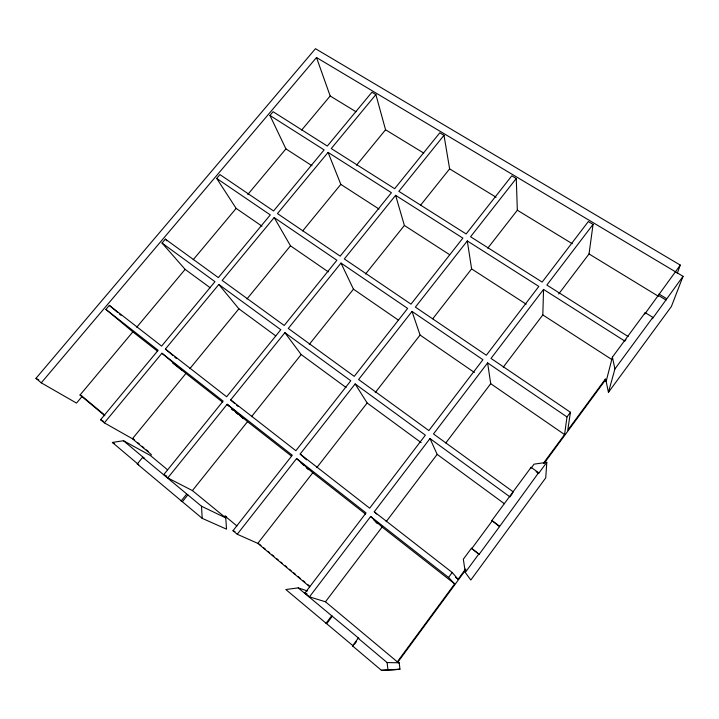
<?xml version="1.0" encoding="UTF-8"?>
<svg xmlns="http://www.w3.org/2000/svg" width="719" height="719" viewBox="0 0 719 719"><rect width="100%" height="100%" fill="white"/><g stroke="black" fill="none" stroke-linecap="round" stroke-linejoin="round"><path stroke-width="1.08" d="M503.273 367.13L542.818 314.931L543.555 289.415L624.82 341.085L625.934 339.575M536.113 471.691L538.603 473.47L538.63 472.698L531.107 467.35L491.895 520.511L499.507 526.641L479.088 554.403L471.421 548.264L463.342 559.22L465.283 572.432L470.801 580.035L545.73 477.865L546.808 462.308L534.046 464.159L531.116 468.132L531.107 467.35M558.708 293.963L589.023 253.951L593.067 224.391L588.322 221.551L542.144 282.082L470.568 236.758L516.269 178.492L511.802 175.822L466.137 233.954L398.838 191.335L444 135.307L439.803 132.799L394.659 188.693L331.261 148.545L375.884 94.602L371.921 92.23L327.325 146.056L273.094 111.715L269.94 115.444L285.919 148.887L311.983 165.73M543.384 463.333L564.568 434.555L566.994 416.939L570.437 412.275L491.014 358.413L543.555 289.415M570.437 412.275L567.767 430.196L605.362 379.111L606.53 379.875M544.058 463.422L604.985 380.612L605.362 379.111M683.05 276.321L671.384 306.519L608.436 392.358L606.144 381.367L612.408 357.136L645.231 312.648L652.861 317.376L652.394 318.715L683.05 276.321L316.504 57.538L41.262 382.832L35.95 378.347L315.47 48.694L680.291 265.113L677.244 273.364M608.436 392.358L614.925 368.955L652.861 317.376M645.231 312.648L644.79 314.005L680.291 265.113M269.94 115.444L324.134 149.903L273.562 210.955L219.924 174.582L216.689 178.411L270.281 214.909L218.333 277.615L165.352 239.121L162.036 243.049L214.972 281.677L161.595 346.1L109.324 305.386L105.909 309.422L158.135 350.279L100.606 419.716L104.345 422.853L161.928 353.245L223.124 401.121L163.797 474.594L167.779 477.928L227.159 404.276L292.291 455.226L233.001 530.694L237.243 534.253L296.588 458.587L366.052 512.926L304.919 593.067L309.449 596.869L370.636 516.512L448.548 577.456L454.687 583.873L397.319 661.831L399.198 662.792L399.962 669.173L393.976 669.892L381.403 670.306L352.499 645.878L358.179 638.265L358.889 638.373L298.178 587.881L285.82 589.526L353.227 645.959L352.499 645.878M455.424 577.195L458.084 579.262L465.624 569.017M398.074 661.857L465.867 569.7M465.283 572.432L478.872 553.954L471.421 548.264M499.507 526.641L538.63 472.698M538.603 473.47L546.808 462.308M448.548 577.456L452.215 572.495L374.257 511.766L429.998 438.554L509.924 496.865L512.296 493.656M471.664 548.741L492.057 521.095M354.485 644.269L356.372 641.743M326.759 623.589L332.394 616.129M325.932 623.427L331.585 615.931M309.449 596.869L325.464 601.785L382.104 527.045L370.636 516.512M386.121 521.733L437.161 454.372L429.998 438.554M445.789 442.994L490.718 383.694L487.608 362.888L566.994 416.939M487.608 362.888L433.503 433.943L513.483 492.048M593.067 224.391L546.862 285.066L628.163 336.546M237.243 534.253L257.797 543.375L312.792 472.778L296.588 458.587M316.791 467.647L367.157 402.991L355.141 383.937L300.156 454.04L306.537 459.836M375.21 392.655L420.076 335.054L412.014 311.417L358.601 379.524L428.866 430.573L482.934 359.707L412.014 311.417M432.757 318.778L471.61 268.906L467.296 240.928L538.837 286.414L486.341 355.24L415.384 307.121L467.296 240.928M487.743 248.199L517.338 210.209L516.269 178.492M225.029 516.071L224.184 517.141L201.491 506.23L142.695 457.32L137.275 463.98L202.192 518.345L226.512 529.157L225.775 517.887L226.611 516.826L225.029 516.071L236.884 525.94M182.437 501.646L187.893 494.825M167.779 477.928L192.413 490.583L247.516 421.667L227.159 404.276M251.479 416.714L301.171 354.548L284.877 332.681L230.673 399.917L234.861 403.602M309.26 344.437L353.451 289.173L341.004 263.064L288.292 328.439L354.251 376.361L407.628 308.424L341.004 263.064M365.558 274.02L404.384 225.46L395.603 195.343L344.329 258.939L410.989 304.146L462.865 238.115L395.603 195.343M420.552 205.239L449.627 168.875L444 135.307M181.107 501.026L186.589 494.178M137.275 463.98L138.731 464.726L112.371 442.446L123.452 440.72L150.532 455.585L151.358 454.561L132.431 438.752L104.345 422.853M132.431 438.752L185.933 373.449L222.701 402.236M189.861 368.649L238.879 308.819L218.81 284.481L165.388 349.057L173.027 355.635M246.932 298.987L290.485 245.817L274.173 217.551L222.18 280.41L284.212 325.473L336.878 260.251L274.173 217.551M302.717 230.88L340.824 184.37L328.071 152.401L277.453 213.597L340.195 256.144L391.433 192.692L328.071 152.401M356.543 165.19L385.555 129.78L375.884 94.602M104.453 414.881L82.2 396.304L76.511 403.098L41.262 382.832M104.884 415.762L80.034 395.01L132.844 331.881L157.596 351.258M136.736 327.235L185.134 269.373L162.036 243.049M193.24 259.685L236.147 208.393L216.689 178.411M247.803 194.463L285.919 148.887M301.692 130.04L330.174 95.987L316.504 57.538M381.403 670.306L399.962 669.173M358.179 638.265L387.11 662.559L399.198 662.792M304.919 593.067L306.959 593.714M298.178 587.881L307.507 590.964M233.001 530.694L234.987 531.584M225.775 517.887L192.413 490.583M164.795 475.106L166.781 476.131M112.371 442.446L114.348 443.497M142.695 457.32L144.133 458.084L123.452 440.72M100.606 419.716L103.527 421.379M35.95 378.347L38.835 380.009M80.034 395.01L82.2 396.304M658.972 294.017L666.612 298.673M658.487 295.437L666.1 300.084M330.174 95.987L355.995 111.742M385.555 129.78L423.725 153.075M449.627 168.875L496.092 197.24M517.338 210.209L572.288 243.732M589.023 253.951L658.379 296.282M340.824 184.37L379.039 209.067M404.384 225.46L449.582 254.661M471.61 268.906L526.191 304.182M542.818 314.931L611.851 359.545M604.985 380.612L606.144 381.367M236.147 208.393L261.941 226.152M290.485 245.817L328.331 271.881M353.451 289.173L398.497 320.198M420.076 335.054L474.387 372.451M490.718 383.694L564.568 434.555M218.81 284.481L280.796 329.697L226.638 396.771L165.388 349.057M284.877 332.681L350.791 380.764L295.86 450.696L230.673 399.917M355.141 383.937L425.36 435.175L369.665 508.189L300.156 454.04M185.134 269.373L210.191 287.762M238.879 308.819L275.745 335.89M301.171 354.548L346.037 387.487M367.157 402.991L421.145 442.616M437.161 454.372L504.396 503.722M491.895 520.511L499.372 526.083M172.614 363.023L182.338 370.636M231.455 409.093L233.208 410.468M235.832 412.526L238.465 414.575M240.209 415.95L243.714 418.692L231.365 408.149M247.516 421.667L291.258 455.918M307.013 468.249L308.757 469.624L306.294 467.458M312.792 472.778L365.513 514.058M376.064 522.309L377.817 523.684L373.898 520.098M382.104 527.045L454.687 583.873M105.909 309.422L132.844 331.881M132.7 438.455L134.417 439.884M137.841 442.742L139.549 444.171M142.119 446.319L143.836 447.748M146.397 449.887L148.114 451.316M259.307 544.112L261.024 545.55M263.603 547.707L265.329 549.145M267.908 551.302L269.634 552.74M272.213 554.888L273.93 556.326M276.509 558.483L278.235 559.921M280.814 562.069L282.531 563.507M285.119 565.664L286.836 567.102M289.415 569.259L291.141 570.688M293.72 572.845L295.437 574.283M298.026 576.44L300.605 578.597M303.184 580.745L304.901 582.183M307.489 584.34L309.206 585.778M257.797 543.375L309.835 586.866M150.532 455.585L167.482 469.75M325.464 601.785L398.452 662.783M161.928 353.245L185.933 373.449M109.324 305.386L117.664 312.477M119.336 313.897L120.999 315.317M227.249 404.635L228.894 406.037M174.726 357.1L176.416 358.556M300.524 462.425L303.822 465.301M236.533 405.067L238.214 406.541M374.257 511.766L376.657 514.085M452.215 572.495L458.084 579.262M165.352 239.121L166.781 240.775M478.872 553.954L479.088 554.403M612.408 357.136L614.925 368.955M387.11 662.559L387.927 669.515M201.491 506.23L202.192 518.345"/></g></svg>
